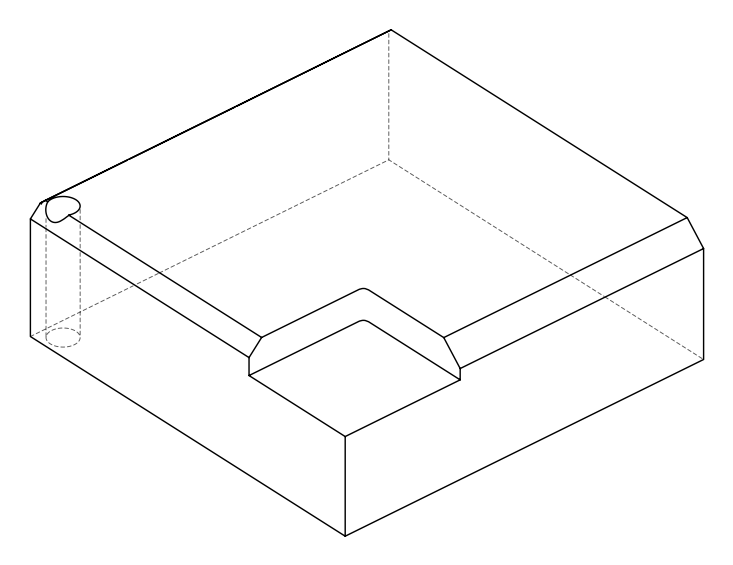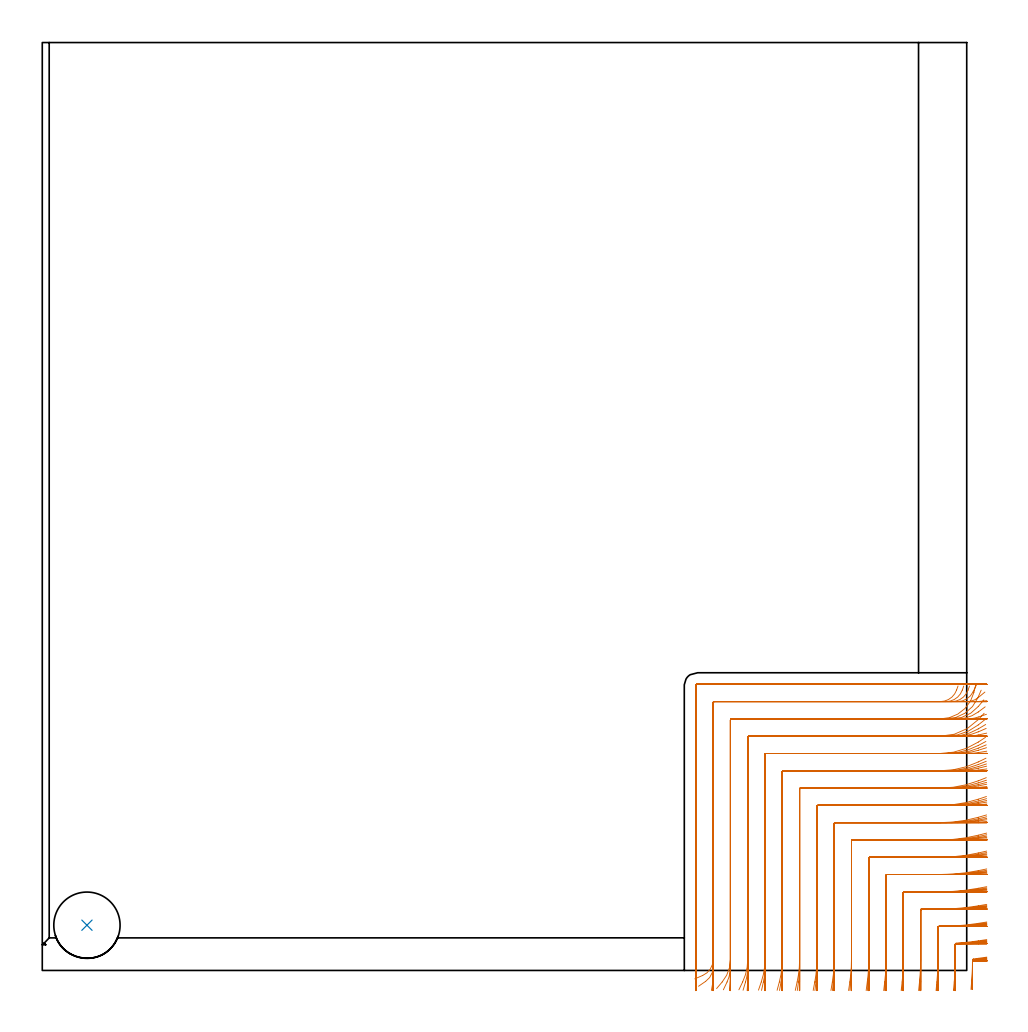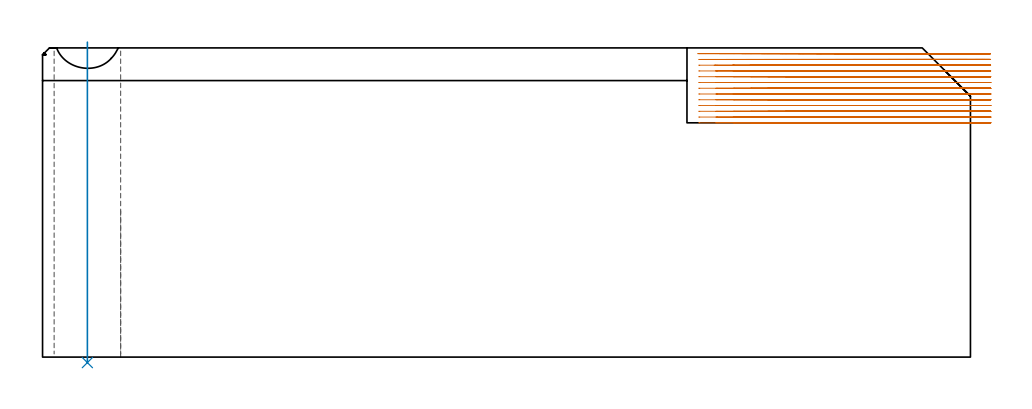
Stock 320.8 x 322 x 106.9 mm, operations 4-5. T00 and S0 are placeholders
(PLAN: 5 operations, 2 tool changes, 75.7 min)
(1 AREA_MILL | FG_CHAMFER_SURFACE | UGT0205_001 | 2.65 min | 909 mm3)
(2 AREA_MILL_1 | FG_CHAMFER_SURFACE_1 | UGT0205_001 | 7.33 min | 14620 mm3)
(3 AREA_MILL_2 | FG_CHAMFER_SURFACE_2 | UGT0205_001 | 10.84 min | 31537 mm3)
(4 MILL_CORNER_NOTCH_RECTANGULAR | CORNER_NOTCH_RECTANGULAR | NXT0201_009 | Follow Part, ap 2, ae 75% | 54.48 min | 260655 mm3)
(5 INDEXABLE_INSERT_DRILL_THROUGH_HOLE_FROM_SOLID | STEP1HOLE | NXT0302_017 | 0.44 min | 44069 mm3)
(TOOL UGT0205_001 | Chamfer Mill 20 x 3 x 45 deg. | D20 FL50 Z2)
(TOOL NXT0201_009 | ENDMILL 8mm [2P460-0800-NA 1630] | D8 FL26 Z6)
(TOOL NXT0302_017 | Index. Insert Drill 23mm [880-D2300L25-05] | D23 PA176 FL115 Z2)
(OP 4 MILL_CORNER_NOTCH_RECTANGULAR)
G17 G21 G94 G90
T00 M6
G54
G17 G0 G90 X327.772 Y4.621 S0 M3
G43 Z116.9 H1
Z104.908
G94 G1 X324.8 Y4.209 F250.
G2 X323.146 Y3.994 R96. F500.
G3 X322.8 Y3.604 R0.4
G2 X322.515 Y-3.614 R96.
G1 X322.284 Y-6.605 F250.
G0 Z116.9
X327.768 Y10.709
Z104.908
G1 X324.8 Y10.27
G2 X317.17 Y9.471 R90. F500.
G3 X316.8 Y9.078 R0.4
G1 Y3.775
G2 X316.464 Y-4. R90.
G1 X316.204 Y-6.989 F250.
G0 Z116.9
X327.763 Y16.811
Z104.908
G1 X324.8 Y16.34
G2 X311.622 Y15.3 R84. F500.
G1 X311.195
G3 X310.8 Y14.905 R0.4
G1 Y3.775
G2 X310.439 Y-4. R84.
G1 X310.162 Y-6.987 F250.
G0 Z116.9
X327.757 Y22.928
Z104.908
G1 X324.8 Y22.421
G2 X311.622 Y21.3 R78. F500.
G1 X305.195
G3 X304.8 Y20.905 R0.4
G1 Y3.775
G2 X304.412 Y-4. R78.
G1 X304.112 Y-6.985 F250.
G0 Z116.9
X327.749 Y29.065
Z104.908
G1 X324.8 Y28.516
G2 X311.622 Y27.3 R72. F500.
G1 X299.195
G3 X298.8 Y26.905 R0.4
G1 Y3.775
G2 X298.379 Y-4. R72.
G1 X298.055 Y-6.982 F250.
G0 Z116.9
X327.74 Y35.228
Z104.908
G1 X324.8 Y34.629
G2 X311.622 Y33.3 R66. F500.
G1 X293.195
G3 X292.8 Y32.905 R0.4
G1 Y3.775
G2 X292.34 Y-4. R66.
G1 X291.987 Y-6.979 F250.
G0 Z116.9
X327.727 Y41.424
Z104.908
G1 X324.8 Y40.765
G2 X311.622 Y39.3 R60. F500.
G1 X287.196
G3 X286.8 Y38.904 R0.4
G1 Y3.775
G2 X286.294 Y-4. R60.
G1 X285.905 Y-6.975 F250.
G0 Z116.9
X327.709 Y47.665
Z104.908
G1 X324.8 Y46.933
G2 X311.622 Y45.3 R54. F500.
G1 X281.196
G3 X280.8 Y44.904 R0.4
G1 Y3.775
G2 X280.237 Y-4. R54.
G1 X279.805 Y-6.969 F250.
G0 Z116.9
X327.685 Y53.968
Z104.908
G1 X324.8 Y53.144
G2 X311.622 Y51.3 R48. F500.
G1 X275.196
G3 X274.8 Y50.904 R0.4
G1 Y3.775
G2 X274.166 Y-4. R48.
G1 X273.68 Y-6.96 F250.
G0 Z116.9
X327.649 Y60.362
Z104.908
G1 X324.8 Y59.421
G2 X311.622 Y57.3 R42. F500.
G1 X269.196
G3 X268.8 Y56.904 R0.4
G1 Y3.775
G2 X268.074 Y-4. R42.
G1 X267.519 Y-6.948 F250.
G0 Z116.9
X327.592 Y66.897
Z104.908
G1 X324.8 Y65.799
G2 X311.622 Y63.3 R36. F500.
G1 X263.196
G3 X262.8 Y62.904 R0.4
G1 Y3.775
G2 X261.95 Y-4. R36.
G1 X261.302 Y-6.929 F250.
G0 Z116.9
X327.495 Y73.667
Z104.908
G1 X324.8 Y72.349
G2 X311.622 Y69.3 R30. F500.
G1 X257.197
G3 X256.8 Y68.903 R0.4
G1 Y3.775
G2 X255.775 Y-4. R30.
G1 X254.997 Y-6.897 F250.
G0 Z116.9
X327.307 Y80.889
Z104.908
G1 X324.8 Y79.242
G2 X311.622 Y75.3 R24. F500.
G1 X251.197
G3 X250.8 Y74.903 R0.4
G1 Y3.775
G2 X249.506 Y-4. R24.
G1 X248.534 Y-6.838 F250.
G0 Z116.9
X326.844 Y89.235
Z104.908
G1 X324.8 Y87.039
G2 X311.622 Y81.3 R18. F500.
G1 X245.197
G3 X244.8 Y80.903 R0.4
G1 Y3.775
G2 X243.034 Y-4. R18.
G1 X241.738 Y-6.706 F250.
G0 Z116.9
X323.991 Y99.355
Z104.908
G1 X323.276 Y96.441
G2 X311.622 Y87.3 R12. F500.
G1 X239.197
G3 X238.8 Y86.903 R0.4
G1 Y3.775
G2 X235.941 Y-4. R12.
G1 X233.997 Y-6.285 F250.
G0 Z116.9
X317.779 Y98.715
Z104.908
G1 X317.279 Y97.3
G2 X311.622 Y93.3 R6. F500.
G1 X233.197
G3 X232.8 Y92.903 R0.4
G1 Y3.775
G2 X229.181 Y-1.732 R6.
G1 X226.428 Y-2.923 F250.
G0 Z116.9
X314.622 Y99.3
Z104.908
G1 X311.622
X227.197 F500.
G3 X226.8 Y98.903 R0.4
G1 Y3.775
Y0.775 F250.
G0 Z116.9
X327.78 Y4.303
Z102.915
G1 X324.8 Y3.954
G2 X323.154 Y3.775 R96. F500.
G3 X322.8 Y3.384 R0.4
G1 Y1.156
G2 X322.686 Y-3.528 R96.
G1 X322.539 Y-6.524 F250.
G0 Z116.9
X327.777 Y10.371
Z102.915
G1 X324.8 Y9.998
G2 X317.178 Y9.371 R90. F500.
G3 X316.8 Y8.977 R0.4
G1 Y1.156
G2 X316.652 Y-4. R90.
G1 X316.48 Y-6.995 F250.
G0 Z116.9
X327.773 Y16.448
Z102.915
G1 X324.8 Y16.048
G2 X313.615 Y15.3 R84. F500.
G1 X311.195
G3 X310.8 Y14.905 R0.4
G1 Y1.156
G2 X310.642 Y-4. R84.
G1 X310.457 Y-6.994 F250.
G0 Z116.9
X327.769 Y22.536
Z102.915
G1 X324.8 Y22.106
G2 X313.615 Y21.3 R78. F500.
G1 X305.195
G3 X304.8 Y20.905 R0.4
G1 Y1.156
G2 X304.629 Y-4. R78.
G1 X304.431 Y-6.993 F250.
G0 Z116.9
X327.764 Y28.64
Z102.915
G1 X324.8 Y28.174
G2 X313.615 Y27.3 R72. F500.
G1 X299.195
G3 X298.8 Y26.905 R0.4
G1 Y1.156
G2 X298.615 Y-4. R72.
G1 X298.4 Y-6.992 F250.
G0 Z116.9
X327.757 Y34.763
Z102.915
G1 X324.8 Y34.255
G2 X313.615 Y33.3 R66. F500.
G1 X293.195
G3 X292.8 Y32.905 R0.4
G1 Y1.156
G2 X292.598 Y-4. R66.
G1 X292.364 Y-6.991 F250.
G0 Z116.9
X327.747 Y40.911
Z102.915
G1 X324.8 Y40.352
G2 X313.615 Y39.3 R60. F500.
G1 X287.196
G3 X286.8 Y38.905 R0.4
G1 Y1.156
G2 X286.578 Y-4. R60.
G1 X286.32 Y-6.989 F250.
G0 Z116.9
X327.735 Y47.093
Z102.915
G1 X324.8 Y46.471
G2 X313.615 Y45.3 R54. F500.
G1 X281.196
G3 X280.8 Y44.904 R0.4
G1 Y1.156
G2 X280.553 Y-4. R54.
G1 X280.267 Y-6.986 F250.
G0 Z116.9
X327.717 Y53.321
Z102.915
G1 X324.8 Y52.621
G2 X313.615 Y51.3 R48. F500.
G1 X275.196
G3 X274.8 Y50.904 R0.4
G1 Y1.156
G2 X274.522 Y-4. R48.
G1 X274.2 Y-6.983 F250.
G0 Z116.9
X327.692 Y59.616
Z102.915
G1 X324.8 Y58.817
G2 X313.615 Y57.3 R42. F500.
G1 X269.196
G3 X268.8 Y56.904 R0.4
G1 Y1.156
G2 X268.482 Y-4. R42.
G1 X268.114 Y-6.977 F250.
G0 Z116.9
X327.652 Y66.014
Z102.915
G1 X324.8 Y65.082
G2 X313.615 Y63.3 R36. F500.
G1 X263.196
G3 X262.8 Y62.904 R0.4
G1 Y1.156
G2 X262.429 Y-4. R36.
G1 X261.999 Y-6.969 F250.
G0 Z116.9
X327.584 Y72.582
Z102.915
G1 X324.8 Y71.463
G2 X313.615 Y69.3 R30. F500.
G1 X257.197
G3 X256.8 Y68.903 R0.4
G1 Y1.156
G2 X256.354 Y-4. R30.
G1 X255.838 Y-6.955 F250.
G0 Z116.9
X327.454 Y79.464
Z102.915
G1 X324.8 Y78.066
G2 X313.615 Y75.3 R24. F500.
G1 X251.197
G3 X250.8 Y74.903 R0.4
G1 Y1.156
G2 X250.24 Y-4. R24.
G1 X249.595 Y-6.93 F250.
G0 Z116.9
X327.15 Y87.061
Z102.915
G1 X324.8 Y85.197
G2 X313.615 Y81.3 R18. F500.
G1 X245.197
G3 X244.8 Y80.903 R0.4
G1 Y1.156
G2 X244.046 Y-4. R18.
G1 X243.186 Y-6.874 F250.
G0 Z116.9
X325.814 Y97.254
Z102.915
G1 X324.615 Y94.504
G2 X313.615 Y87.3 R12. F500.
G1 X239.197
G3 X238.8 Y86.903 R0.4
G1 Y1.156
G2 X237.636 Y-4. R12.
G1 X236.347 Y-6.709 F250.
G0 Z116.9
X319.772 Y98.715
Z102.915
G1 X319.272 Y97.3
G2 X313.615 Y93.3 R6. F500.
G1 X233.197
G3 X232.8 Y92.903 R0.4
G1 Y1.156
G2 X230.201 Y-3.787 R6.
G1 X227.73 Y-5.487 F250.
G0 Z116.9
X316.615 Y99.3
Z102.915
G1 X313.615
X227.197 F500.
G3 X226.8 Y98.903 R0.4
G1 Y1.156
Y-1.844 F250.
G0 Z116.9
X327.786 Y4.028
Z100.923
G1 X324.8 Y3.741
G2 X323.163 Y3.598 R96. F500.
G3 X322.8 Y3.205 R0.4
G1 Y-2.984
G2 X322.799 Y-3.465 R96.
G1 X322.784 Y-6.465 F250.
G0 Z116.9
X327.784 Y10.077
Z100.923
G1 X324.8 Y9.771
G2 X317.187 Y9.314 R90. F500.
G3 X316.8 Y8.92 R0.4
G1 Y-2.984
G2 X316.794 Y-4. R90.
G1 X316.76 Y-7. F250.
G0 Z116.9
X327.782 Y16.133
Z100.923
G1 X324.8 Y15.805
G2 X315.607 Y15.3 R84. F500.
G1 X311.194
G3 X310.8 Y14.906 R0.4
G1 Y-2.984
G2 X310.794 Y-4. R84.
G1 X310.758 Y-7. F250.
G0 Z116.9
X327.779 Y22.197
Z100.923
G1 X324.8 Y21.844
G2 X315.607 Y21.3 R78. F500.
G1 X305.195
G3 X304.8 Y20.905 R0.4
G1 Y-2.984
G2 X304.793 Y-4. R78.
G1 X304.754 Y-7. F250.
G0 Z116.9
X327.775 Y28.272
Z100.923
G1 X324.8 Y27.889
G2 X315.607 Y27.3 R72. F500.
G1 X299.195
G3 X298.8 Y26.905 R0.4
G1 Y-2.984
G2 X298.793 Y-4. R72.
G1 X298.75 Y-7. F250.
G0 Z116.9
X327.771 Y34.361
Z100.923
G1 X324.8 Y33.943
G2 X315.607 Y33.3 R66. F500.
G1 X293.195
G3 X292.8 Y32.905 R0.4
G1 Y-2.984
G2 X292.792 Y-4. R66.
G1 X292.746 Y-7. F250.
G0 Z116.9
X327.765 Y40.468
Z100.923
G1 X324.8 Y40.008
G2 X315.607 Y39.3 R60. F500.
G1 X287.195
G3 X286.8 Y38.905 R0.4
G1 Y-2.984
G2 X286.791 Y-4. R60.
G1 X286.741 Y-7. F250.
G0 Z116.9
X327.756 Y46.599
Z100.923
G1 X324.8 Y46.088
G2 X315.607 Y45.3 R54. F500.
G1 X281.196
G3 X280.8 Y44.904 R0.4
G1 Y-2.984
G2 X280.79 Y-4. R54.
G1 X280.734 Y-6.999 F250.
G0 Z116.9
X327.744 Y52.763
Z100.923
G1 X324.8 Y52.189
G2 X315.607 Y51.3 R48. F500.
G1 X275.196
G3 X274.8 Y50.904 R0.4
G1 Y-2.984
G2 X274.789 Y-4. R48.
G1 X274.726 Y-6.999 F250.
G0 Z116.9
X327.727 Y58.975
Z100.923
G1 X324.8 Y58.318
G2 X315.607 Y57.3 R42. F500.
G1 X269.196
G3 X268.8 Y56.904 R0.4
G1 Y-2.984
G2 X268.788 Y-4. R42.
G1 X268.715 Y-6.999 F250.
G0 Z116.9
X327.701 Y65.26
Z100.923
G1 X324.8 Y64.494
G2 X315.607 Y63.3 R36. F500.
G1 X263.196
G3 X262.8 Y62.904 R0.4
G1 Y-2.984
G2 X262.786 Y-4. R36.
G1 X262.701 Y-6.999 F250.
G0 Z116.9
X327.656 Y71.663
Z100.923
G1 X324.8 Y70.743
G2 X315.607 Y69.3 R30. F500.
G1 X257.196
G3 X256.8 Y68.904 R0.4
G1 Y-2.984
G2 X256.783 Y-4. R30.
G1 X256.681 Y-6.998 F250.
G0 Z116.9
X327.571 Y78.28
Z100.923
G1 X324.8 Y77.13
G2 X315.607 Y75.3 R24. F500.
G1 X251.197
G3 X250.8 Y74.903 R0.4
G1 Y-2.984
G2 X250.778 Y-4. R24.
G1 X250.651 Y-6.997 F250.
G0 Z116.9
X327.379 Y85.357
Z100.923
G1 X324.8 Y83.825
G2 X315.607 Y81.3 R18. F500.
G1 X245.197
G3 X244.8 Y80.903 R0.4
G1 Y-2.984
G2 X244.771 Y-4. R18.
G1 X244.602 Y-6.995 F250.
G0 Z116.9
X326.728 Y93.885
Z100.923
G1 X324.8 Y91.587
G2 X315.607 Y87.3 R12. F500.
G1 X239.197
G3 X238.8 Y86.903 R0.4
G1 Y-2.984
G2 X238.757 Y-4. R12.
G1 X238.503 Y-6.989 F250.
G0 Z116.9
X321.761 Y98.686
Z100.923
G1 X321.255 Y97.274
G2 X315.607 Y93.3 R6. F500.
G1 X233.197
G3 X232.8 Y92.903 R0.4
G1 Y-2.984
G2 X232.713 Y-4. R6.
G1 X232.205 Y-6.957 F250.
G0 Z116.9
X318.607 Y99.3
Z100.923
G1 X315.607
X227.197 F500.
G3 X226.8 Y98.903 R0.4
G1 Y-2.984
Y-5.984 F250.
G0 Z116.9
X327.792 Y3.793
Z98.931
G1 X324.8 Y3.569
G2 X323.171 Y3.461 R96. F500.
G3 X322.8 Y3.068 R0.4
G1 Y-3.464
Y-6.464 F250.
G0 Z116.9
X327.79 Y9.826
Z98.931
G1 X324.8 Y9.587
G2 X317.619 Y9.3 R90. F500.
G1 X317.194
G3 X316.8 Y8.906 R0.4
G1 Y-3.954
Y-4.
X316.798 Y-7. F250.
G0 Z116.9
X327.789 Y15.864
Z98.931
G1 X324.8 Y15.608
G2 X317.619 Y15.3 R84. F500.
G1 X311.194
G3 X310.8 Y14.906 R0.4
G1 Y-3.954
Y-4.
X310.798 Y-7. F250.
G0 Z116.9
X327.787 Y21.907
Z98.931
G1 X324.8 Y21.631
G2 X317.619 Y21.3 R78. F500.
G1 X305.195
G3 X304.8 Y20.905 R0.4
G1 Y-3.954
Y-4.
X304.798 Y-7. F250.
G0 Z116.9
X327.785 Y27.958
Z98.931
G1 X324.8 Y27.659
G2 X317.619 Y27.3 R72. F500.
G1 X299.195
G3 X298.8 Y26.905 R0.4
G1 Y-3.954
Y-4.
X298.798 Y-7. F250.
G0 Z116.9
X327.782 Y34.018
Z98.931
G1 X324.8 Y33.692
G2 X317.619 Y33.3 R66. F500.
G1 X293.195
G3 X292.8 Y32.905 R0.4
G1 Y-3.954
Y-4.
X292.798 Y-7. F250.
G0 Z116.9
X327.778 Y40.09
Z98.931
G1 X324.8 Y39.731
G2 X317.619 Y39.3 R60. F500.
G1 X287.195
G3 X286.8 Y38.905 R0.4
G1 Y-3.954
Y-4.
X286.798 Y-7. F250.
G0 Z116.9
X327.773 Y46.179
Z98.931
G1 X324.8 Y45.78
G2 X317.619 Y45.3 R54. F500.
G1 X281.196
G3 X280.8 Y44.904 R0.4
G1 Y-3.954
Y-4.
X280.797 Y-7. F250.
G0 Z116.9
X327.766 Y52.289
Z98.931
G1 X324.8 Y51.84
G2 X317.619 Y51.3 R48. F500.
G1 X275.196
G3 X274.8 Y50.904 R0.4
G1 Y-3.954
Y-4.
X274.797 Y-7. F250.
G0 Z116.9
X327.756 Y58.431
Z98.931
G1 X324.8 Y57.918
G2 X317.619 Y57.3 R42. F500.
G1 X269.196
G3 X268.8 Y56.904 R0.4
G1 Y-3.954
Y-4.
X268.797 Y-7. F250.
G0 Z116.9
X327.74 Y64.622
Z98.931
G1 X324.8 Y64.023
G2 X317.619 Y63.3 R36. F500.
G1 X263.196
G3 X262.8 Y62.904 R0.4
G1 Y-3.954
Y-4.
X262.796 Y-7. F250.
G0 Z116.9
X327.713 Y70.89
Z98.931
G1 X324.8 Y70.172
G2 X317.619 Y69.3 R30. F500.
G1 X257.196
G3 X256.8 Y68.904 R0.4
G1 Y-3.954
Y-4.
X256.795 Y-7. F250.
G0 Z116.9
X327.663 Y77.297
Z98.931
G1 X324.8 Y76.4
G2 X317.619 Y75.3 R24. F500.
G1 X251.197
G3 X250.8 Y74.903 R0.4
G1 Y-3.954
Y-4.
X250.794 Y-7. F250.
G0 Z116.9
X327.551 Y83.991
Z98.931
G1 X324.8 Y82.794
G2 X317.619 Y81.3 R18. F500.
G1 X245.197
G3 X244.8 Y80.903 R0.4
G1 Y-3.954
Y-4.
X244.792 Y-7. F250.
G0 Z116.9
X327.204 Y91.481
Z98.931
G1 X324.8 Y89.686
G2 X317.619 Y87.3 R12. F500.
G1 X239.197
G3 X238.8 Y86.903 R0.4
G1 Y-3.954
Y-4.
X238.788 Y-7. F250.
G0 Z116.9
X324.326 Y99.409
Z98.931
G1 X323.029 Y96.705
G2 X317.619 Y93.3 R6. F500.
G1 X233.197
G3 X232.8 Y92.903 R0.4
G1 Y-3.954
Y-4.
X232.777 Y-7. F250.
G0 Z116.9
X320.619 Y99.3
Z98.931
G1 X317.619
X227.197 F500.
G3 X226.8 Y98.903 R0.4
G1 Y-3.954
Y-6.954 F250.
G0 Z116.9
X327.798 Y3.497
Z96.938
G1 X324.8 Y3.377
G2 X323.185 Y3.326 R96. F500.
G3 X322.8 Y2.932 R0.4
G1 Y-3.464
Y-6.464 F250.
G0 Z116.9
X327.797 Y9.51
Z96.938
G1 X324.8 Y9.382
G2 X320.964 Y9.3 R90. F500.
G1 X317.194
G3 X316.8 Y8.906 R0.4
G1 Y-4.
Y-7. F250.
G0 Z116.9
X327.797 Y15.525
Z96.938
G1 X324.8 Y15.388
G2 X320.964 Y15.3 R84. F500.
G1 X311.195
G3 X310.8 Y14.905 R0.4
G1 Y-4.
Y-7. F250.
G0 Z116.9
X327.796 Y21.542
Z96.938
G1 X324.8 Y21.394
G2 X320.964 Y21.3 R78. F500.
G1 X305.195
G3 X304.8 Y20.905 R0.4
G1 Y-4.
Y-7. F250.
G0 Z116.9
X327.796 Y27.562
Z96.938
G1 X324.8 Y27.402
G2 X320.964 Y27.3 R72. F500.
G1 X299.195
G3 X298.8 Y26.905 R0.4
G1 Y-4.
Y-7. F250.
G0 Z116.9
X327.795 Y33.586
Z96.938
G1 X324.8 Y33.412
G2 X320.964 Y33.3 R66. F500.
G1 X293.195
G3 X292.8 Y32.905 R0.4
G1 Y-4.
Y-7. F250.
G0 Z116.9
X327.794 Y39.615
Z96.938
G1 X324.8 Y39.423
G2 X320.964 Y39.3 R60. F500.
G1 X287.195
G3 X286.8 Y38.905 R0.4
G1 Y-4.
Y-7. F250.
G0 Z116.9
X327.792 Y45.65
Z96.938
G1 X324.8 Y45.436
G2 X320.964 Y45.3 R54. F500.
G1 X281.196
G3 X280.8 Y44.904 R0.4
G1 Y-4.
Y-7. F250.
G0 Z116.9
X327.79 Y51.693
Z96.938
G1 X324.8 Y51.454
G2 X320.964 Y51.3 R48. F500.
G1 X275.196
G3 X274.8 Y50.904 R0.4
G1 Y-4.
Y-7. F250.
G0 Z116.9
X327.787 Y57.75
Z96.938
G1 X324.8 Y57.476
G2 X320.964 Y57.3 R42. F500.
G1 X269.196
G3 X268.8 Y56.904 R0.4
G1 Y-4.
Y-7. F250.
G0 Z116.9
X327.783 Y63.825
Z96.938
G1 X324.8 Y63.505
G2 X320.964 Y63.3 R36. F500.
G1 X263.196
G3 X262.8 Y62.904 R0.4
G1 Y-4.
Y-7. F250.
G0 Z116.9
X327.775 Y69.93
Z96.938
G1 X324.8 Y69.546
G2 X320.964 Y69.3 R30. F500.
G1 X257.197
G3 X256.8 Y68.903 R0.4
G1 Y-4.
Y-7. F250.
G0 Z116.9
X327.761 Y76.088
Z96.938
G1 X324.8 Y75.609
G2 X320.964 Y75.3 R24. F500.
G1 X251.197
G3 X250.8 Y74.903 R0.4
G1 Y-4.
Y-7. F250.
G0 Z116.9
X327.731 Y82.353
Z96.938
G1 X324.8 Y81.714
G2 X320.964 Y81.3 R18. F500.
G1 X245.197
G3 X244.8 Y80.903 R0.4
G1 Y-4.
Y-7. F250.
G0 Z116.9
X327.643 Y88.889
Z96.938
G1 X324.8 Y87.93
G2 X320.964 Y87.3 R12. F500.
G1 X239.197
G3 X238.8 Y86.903 R0.4
G1 Y-4.
Y-7. F250.
G0 Z116.9
X327.107 Y96.604
Z96.938
G1 X324.8 Y94.686
G2 X320.964 Y93.3 R6. F500.
G1 X233.197
G3 X232.8 Y92.903 R0.4
G1 Y-4.
Y-7. F250.
G0 Z116.9
X323.964 Y99.3
Z96.938
G1 X320.964
X227.197 F500.
G3 X226.8 Y98.903 R0.4
G1 Y-4.
Y-7. F250.
G0 Z116.9
X327.8 Y3.32
Z94.946
G1 X324.8 Y3.302
G2 X324.221 Y3.3 R96. F500.
G1 X323.194
G3 X322.8 Y2.906 R0.4
G1 Y-3.464
Y-6.464 F250.
G0 Z116.9
X327.8 Y9.321
Z94.946
G1 X324.8 Y9.302
G2 X324.221 Y9.3 R90. F500.
G1 X317.194
G3 X316.8 Y8.906 R0.4
G1 Y-4.
Y-7. F250.
G0 Z116.9
X327.8 Y15.323
Z94.946
G1 X324.8 Y15.302
G2 X324.221 Y15.3 R84. F500.
G1 X311.195
G3 X310.8 Y14.905 R0.4
G1 Y-4.
Y-7. F250.
G0 Z116.9
X327.8 Y21.324
Z94.946
G1 X324.8 Y21.302
G2 X324.221 Y21.3 R78. F500.
G1 X305.195
G3 X304.8 Y20.905 R0.4
G1 Y-4.
Y-7. F250.
G0 Z116.9
X327.8 Y27.326
Z94.946
G1 X324.8 Y27.302
G2 X324.221 Y27.3 R72. F500.
G1 X299.195
G3 X298.8 Y26.905 R0.4
G1 Y-4.
Y-7. F250.
G0 Z116.9
X327.8 Y33.329
Z94.946
G1 X324.8 Y33.303
G2 X324.221 Y33.3 R66. F500.
G1 X293.195
G3 X292.8 Y32.905 R0.4
G1 Y-4.
Y-7. F250.
G0 Z116.9
X327.8 Y39.332
Z94.946
G1 X324.8 Y39.303
G2 X324.221 Y39.3 R60. F500.
G1 X287.195
G3 X286.8 Y38.905 R0.4
G1 Y-4.
Y-7. F250.
G0 Z116.9
X327.8 Y45.335
Z94.946
G1 X324.8 Y45.303
G2 X324.221 Y45.3 R54. F500.
G1 X281.196
G3 X280.8 Y44.904 R0.4
G1 Y-4.
Y-7. F250.
G0 Z116.9
X327.8 Y51.34
Z94.946
G1 X324.8 Y51.303
G2 X324.221 Y51.3 R48. F500.
G1 X275.196
G3 X274.8 Y50.904 R0.4
G1 Y-4.
Y-7. F250.
G0 Z116.9
X327.8 Y57.345
Z94.946
G1 X324.8 Y57.304
G2 X324.221 Y57.3 R42. F500.
G1 X269.196
G3 X268.8 Y56.904 R0.4
G1 Y-4.
Y-7. F250.
G0 Z116.9
X327.8 Y63.353
Z94.946
G1 X324.8 Y63.305
G2 X324.221 Y63.3 R36. F500.
G1 X263.196
G3 X262.8 Y62.904 R0.4
G1 Y-4.
Y-7. F250.
G0 Z116.9
X327.799 Y69.364
Z94.946
G1 X324.8 Y69.306
G2 X324.221 Y69.3 R30. F500.
G1 X257.197
G3 X256.8 Y68.903 R0.4
G1 Y-4.
Y-7. F250.
G0 Z116.9
X327.799 Y75.379
Z94.946
G1 X324.8 Y75.307
G2 X324.221 Y75.3 R24. F500.
G1 X251.197
G3 X250.8 Y74.903 R0.4
G1 Y-4.
Y-7. F250.
G0 Z116.9
X327.798 Y81.406
Z94.946
G1 X324.8 Y81.309
G2 X324.221 Y81.3 R18. F500.
G1 X245.197
G3 X244.8 Y80.903 R0.4
G1 Y-4.
Y-7. F250.
G0 Z116.9
X327.797 Y87.459
Z94.946
G1 X324.8 Y87.314
G2 X324.221 Y87.3 R12. F500.
G1 X239.197
G3 X238.8 Y86.903 R0.4
G1 Y-4.
Y-7. F250.
G0 Z116.9
X327.786 Y93.618
Z94.946
G1 X324.8 Y93.328
G2 X324.221 Y93.3 R6. F500.
G1 X233.197
G3 X232.8 Y92.903 R0.4
G1 Y-4.
Y-7. F250.
G0 Z116.9
X327.221 Y99.3
Z94.946
G1 X324.221
X227.197 F500.
G3 X226.8 Y98.903 R0.4
G1 Y-4.
Y-7. F250.
G0 Z116.9
X327.8 Y3.3
Z92.954
G1 X324.8
X323.194 F500.
G3 X322.8 Y2.906 R0.4
G1 Y-3.464
Y-6.464 F250.
G0 Z116.9
X327.8 Y9.3
Z92.954
G1 X324.8
X317.194 F500.
G3 X316.8 Y8.906 R0.4
G1 Y-4.
Y-7. F250.
G0 Z116.9
X327.8 Y15.3
Z92.954
G1 X324.8
X311.195 F500.
G3 X310.8 Y14.905 R0.4
G1 Y-4.
Y-7. F250.
G0 Z116.9
X327.8 Y21.3
Z92.954
G1 X324.8
X305.195 F500.
G3 X304.8 Y20.905 R0.4
G1 Y-4.
Y-7. F250.
G0 Z116.9
X327.8 Y27.3
Z92.954
G1 X324.8
X299.195 F500.
G3 X298.8 Y26.905 R0.4
G1 Y-4.
Y-7. F250.
G0 Z116.9
X327.8 Y33.3
Z92.954
G1 X324.8
X293.195 F500.
G3 X292.8 Y32.905 R0.4
G1 Y-4.
Y-7. F250.
G0 Z116.9
X327.8 Y39.3
Z92.954
G1 X324.8
X287.195 F500.
G3 X286.8 Y38.905 R0.4
G1 Y-4.
Y-7. F250.
G0 Z116.9
X327.8 Y45.3
Z92.954
G1 X324.8
X281.196 F500.
G3 X280.8 Y44.904 R0.4
G1 Y-4.
Y-7. F250.
G0 Z116.9
X327.8 Y51.3
Z92.954
G1 X324.8
X275.196 F500.
G3 X274.8 Y50.904 R0.4
G1 Y-4.
Y-7. F250.
G0 Z116.9
X327.8 Y57.3
Z92.954
G1 X324.8
X269.196 F500.
G3 X268.8 Y56.904 R0.4
G1 Y-4.
Y-7. F250.
G0 Z116.9
X327.8 Y63.3
Z92.954
G1 X324.8
X263.196 F500.
G3 X262.8 Y62.904 R0.4
G1 Y-4.
Y-7. F250.
G0 Z116.9
X327.8 Y69.3
Z92.954
G1 X324.8
X257.197 F500.
G3 X256.8 Y68.903 R0.4
G1 Y-4.
Y-7. F250.
G0 Z116.9
X327.8 Y75.3
Z92.954
G1 X324.8
X251.197 F500.
G3 X250.8 Y74.903 R0.4
G1 Y-4.
Y-7. F250.
G0 Z116.9
X327.8 Y81.3
Z92.954
G1 X324.8
X245.197 F500.
G3 X244.8 Y80.903 R0.4
G1 Y-4.
Y-7. F250.
G0 Z116.9
X327.8 Y87.3
Z92.954
G1 X324.8
X239.197 F500.
G3 X238.8 Y86.903 R0.4
G1 Y-4.
Y-7. F250.
G0 Z116.9
X327.8 Y93.3
Z92.954
G1 X324.8
X233.197 F500.
G3 X232.8 Y92.903 R0.4
G1 Y-4.
Y-7. F250.
G0 Z116.9
X327.8 Y99.3
Z92.954
G1 X324.8
X227.197 F500.
G3 X226.8 Y98.903 R0.4
G1 Y-4.
Y-7. F250.
G0 Z116.9
X327.8 Y3.3
Z90.962
G1 X324.8
X323.194 F500.
G3 X322.8 Y2.906 R0.4
G1 Y-3.464
Y-6.464 F250.
G0 Z116.9
X327.8 Y9.3
Z90.962
G1 X324.8
X317.194 F500.
G3 X316.8 Y8.906 R0.4
G1 Y-4.
Y-7. F250.
G0 Z116.9
X327.8 Y15.3
Z90.962
G1 X324.8
X311.195 F500.
G3 X310.8 Y14.905 R0.4
G1 Y-4.
Y-7. F250.
G0 Z116.9
X327.8 Y21.3
Z90.962
G1 X324.8
X305.195 F500.
G3 X304.8 Y20.905 R0.4
G1 Y-4.
Y-7. F250.
G0 Z116.9
X327.8 Y27.3
Z90.962
G1 X324.8
X299.195 F500.
G3 X298.8 Y26.905 R0.4
G1 Y-4.
Y-7. F250.
G0 Z116.9
X327.8 Y33.3
Z90.962
G1 X324.8
X293.195 F500.
G3 X292.8 Y32.905 R0.4
G1 Y-4.
Y-7. F250.
G0 Z116.9
X327.8 Y39.3
Z90.962
G1 X324.8
X287.195 F500.
G3 X286.8 Y38.905 R0.4
G1 Y-4.
Y-7. F250.
G0 Z116.9
X327.8 Y45.3
Z90.962
G1 X324.8
X281.196 F500.
G3 X280.8 Y44.904 R0.4
G1 Y-4.
Y-7. F250.
G0 Z116.9
X327.8 Y51.3
Z90.962
G1 X324.8
X275.196 F500.
G3 X274.8 Y50.904 R0.4
G1 Y-4.
Y-7. F250.
G0 Z116.9
X327.8 Y57.3
Z90.962
G1 X324.8
X269.196 F500.
G3 X268.8 Y56.904 R0.4
G1 Y-4.
Y-7. F250.
G0 Z116.9
X327.8 Y63.3
Z90.962
G1 X324.8
X263.196 F500.
G3 X262.8 Y62.904 R0.4
G1 Y-4.
Y-7. F250.
G0 Z116.9
X327.8 Y69.3
Z90.962
G1 X324.8
X257.197 F500.
G3 X256.8 Y68.903 R0.4
G1 Y-4.
Y-7. F250.
G0 Z116.9
X327.8 Y75.3
Z90.962
G1 X324.8
X251.197 F500.
G3 X250.8 Y74.903 R0.4
G1 Y-4.
Y-7. F250.
G0 Z116.9
X327.8 Y81.3
Z90.962
G1 X324.8
X245.197 F500.
G3 X244.8 Y80.903 R0.4
G1 Y-4.
Y-7. F250.
G0 Z116.9
X327.8 Y87.3
Z90.962
G1 X324.8
X239.197 F500.
G3 X238.8 Y86.903 R0.4
G1 Y-4.
Y-7. F250.
G0 Z116.9
X327.8 Y93.3
Z90.962
G1 X324.8
X233.197 F500.
G3 X232.8 Y92.903 R0.4
G1 Y-4.
Y-7. F250.
G0 Z116.9
X327.8 Y99.3
Z90.962
G1 X324.8
X227.197 F500.
G3 X226.8 Y98.903 R0.4
G1 Y-4.
Y-7. F250.
G0 Z116.9
X327.8 Y3.3
Z88.969
G1 X324.8
X323.194 F500.
G3 X322.8 Y2.906 R0.4
G1 Y-3.464
Y-6.464 F250.
G0 Z116.9
X327.8 Y9.3
Z88.969
G1 X324.8
X317.194 F500.
G3 X316.8 Y8.906 R0.4
G1 Y-4.
Y-7. F250.
G0 Z116.9
X327.8 Y15.3
Z88.969
G1 X324.8
X311.195 F500.
G3 X310.8 Y14.905 R0.4
G1 Y-4.
Y-7. F250.
G0 Z116.9
X327.8 Y21.3
Z88.969
G1 X324.8
X305.195 F500.
G3 X304.8 Y20.905 R0.4
G1 Y-4.
Y-7. F250.
G0 Z116.9
X327.8 Y27.3
Z88.969
G1 X324.8
X299.195 F500.
G3 X298.8 Y26.905 R0.4
G1 Y-4.
Y-7. F250.
G0 Z116.9
X327.8 Y33.3
Z88.969
G1 X324.8
X293.195 F500.
G3 X292.8 Y32.905 R0.4
G1 Y-4.
Y-7. F250.
G0 Z116.9
X327.8 Y39.3
Z88.969
G1 X324.8
X287.195 F500.
G3 X286.8 Y38.905 R0.4
G1 Y-4.
Y-7. F250.
G0 Z116.9
X327.8 Y45.3
Z88.969
G1 X324.8
X281.196 F500.
G3 X280.8 Y44.904 R0.4
G1 Y-4.
Y-7. F250.
G0 Z116.9
X327.8 Y51.3
Z88.969
G1 X324.8
X275.196 F500.
G3 X274.8 Y50.904 R0.4
G1 Y-4.
Y-7. F250.
G0 Z116.9
X327.8 Y57.3
Z88.969
G1 X324.8
X269.196 F500.
G3 X268.8 Y56.904 R0.4
G1 Y-4.
Y-7. F250.
G0 Z116.9
X327.8 Y63.3
Z88.969
G1 X324.8
X263.196 F500.
G3 X262.8 Y62.904 R0.4
G1 Y-4.
Y-7. F250.
G0 Z116.9
X327.8 Y69.3
Z88.969
G1 X324.8
X257.197 F500.
G3 X256.8 Y68.903 R0.4
G1 Y-4.
Y-7. F250.
G0 Z116.9
X327.8 Y75.3
Z88.969
G1 X324.8
X251.197 F500.
G3 X250.8 Y74.903 R0.4
G1 Y-4.
Y-7. F250.
G0 Z116.9
X327.8 Y81.3
Z88.969
G1 X324.8
X245.197 F500.
G3 X244.8 Y80.903 R0.4
G1 Y-4.
Y-7. F250.
G0 Z116.9
X327.8 Y87.3
Z88.969
G1 X324.8
X239.197 F500.
G3 X238.8 Y86.903 R0.4
G1 Y-4.
Y-7. F250.
G0 Z116.9
X327.8 Y93.3
Z88.969
G1 X324.8
X233.197 F500.
G3 X232.8 Y92.903 R0.4
G1 Y-4.
Y-7. F250.
G0 Z116.9
X327.8 Y99.3
Z88.969
G1 X324.8
X227.197 F500.
G3 X226.8 Y98.903 R0.4
G1 Y-4.
Y-7. F250.
G0 Z116.9
X327.8 Y3.3
Z86.977
G1 X324.8
X323.194 F500.
G3 X322.8 Y2.906 R0.4
G1 Y-3.464
Y-6.464 F250.
G0 Z116.9
X327.8 Y9.3
Z86.977
G1 X324.8
X317.194 F500.
G3 X316.8 Y8.906 R0.4
G1 Y-4.
Y-7. F250.
G0 Z116.9
X327.8 Y15.3
Z86.977
G1 X324.8
X311.195 F500.
G3 X310.8 Y14.905 R0.4
G1 Y-4.
Y-7. F250.
G0 Z116.9
X327.8 Y21.3
Z86.977
G1 X324.8
X305.195 F500.
G3 X304.8 Y20.905 R0.4
G1 Y-4.
Y-7. F250.
G0 Z116.9
X327.8 Y27.3
Z86.977
G1 X324.8
X299.195 F500.
G3 X298.8 Y26.905 R0.4
G1 Y-4.
Y-7. F250.
G0 Z116.9
X327.8 Y33.3
Z86.977
G1 X324.8
X293.195 F500.
G3 X292.8 Y32.905 R0.4
G1 Y-4.
Y-7. F250.
G0 Z116.9
X327.8 Y39.3
Z86.977
G1 X324.8
X287.195 F500.
G3 X286.8 Y38.905 R0.4
G1 Y-4.
Y-7. F250.
G0 Z116.9
X327.8 Y45.3
Z86.977
G1 X324.8
X281.196 F500.
G3 X280.8 Y44.904 R0.4
G1 Y-4.
Y-7. F250.
G0 Z116.9
X327.8 Y51.3
Z86.977
G1 X324.8
X275.196 F500.
G3 X274.8 Y50.904 R0.4
G1 Y-4.
Y-7. F250.
G0 Z116.9
X327.8 Y57.3
Z86.977
G1 X324.8
X269.196 F500.
G3 X268.8 Y56.904 R0.4
G1 Y-4.
Y-7. F250.
G0 Z116.9
X327.8 Y63.3
Z86.977
G1 X324.8
X263.196 F500.
G3 X262.8 Y62.904 R0.4
G1 Y-4.
Y-7. F250.
G0 Z116.9
X327.8 Y69.3
Z86.977
G1 X324.8
X257.197 F500.
G3 X256.8 Y68.903 R0.4
G1 Y-4.
Y-7. F250.
G0 Z116.9
X327.8 Y75.3
Z86.977
G1 X324.8
X251.197 F500.
G3 X250.8 Y74.903 R0.4
G1 Y-4.
Y-7. F250.
G0 Z116.9
X327.8 Y81.3
Z86.977
G1 X324.8
X245.197 F500.
G3 X244.8 Y80.903 R0.4
G1 Y-4.
Y-7. F250.
G0 Z116.9
X327.8 Y87.3
Z86.977
G1 X324.8
X239.197 F500.
G3 X238.8 Y86.903 R0.4
G1 Y-4.
Y-7. F250.
G0 Z116.9
X327.8 Y93.3
Z86.977
G1 X324.8
X233.197 F500.
G3 X232.8 Y92.903 R0.4
G1 Y-4.
Y-7. F250.
G0 Z116.9
X327.8 Y99.3
Z86.977
G1 X324.8
X227.197 F500.
G3 X226.8 Y98.903 R0.4
G1 Y-4.
Y-7. F250.
G0 Z116.9
X327.8 Y3.3
Z84.985
G1 X324.8
X323.194 F500.
G3 X322.8 Y2.906 R0.4
G1 Y-3.464
Y-6.464 F250.
G0 Z116.9
X327.8 Y9.3
Z84.985
G1 X324.8
X317.194 F500.
G3 X316.8 Y8.906 R0.4
G1 Y-4.
Y-7. F250.
G0 Z116.9
X327.8 Y15.3
Z84.985
G1 X324.8
X311.195 F500.
G3 X310.8 Y14.905 R0.4
G1 Y-4.
Y-7. F250.
G0 Z116.9
X327.8 Y21.3
Z84.985
G1 X324.8
X305.195 F500.
G3 X304.8 Y20.905 R0.4
G1 Y-4.
Y-7. F250.
G0 Z116.9
X327.8 Y27.3
Z84.985
G1 X324.8
X299.195 F500.
G3 X298.8 Y26.905 R0.4
G1 Y-4.
Y-7. F250.
G0 Z116.9
X327.8 Y33.3
Z84.985
G1 X324.8
X293.195 F500.
G3 X292.8 Y32.905 R0.4
G1 Y-4.
Y-7. F250.
G0 Z116.9
X327.8 Y39.3
Z84.985
G1 X324.8
X287.195 F500.
G3 X286.8 Y38.905 R0.4
G1 Y-4.
Y-7. F250.
G0 Z116.9
X327.8 Y45.3
Z84.985
G1 X324.8
X281.196 F500.
G3 X280.8 Y44.904 R0.4
G1 Y-4.
Y-7. F250.
G0 Z116.9
X327.8 Y51.3
Z84.985
G1 X324.8
X275.196 F500.
G3 X274.8 Y50.904 R0.4
G1 Y-4.
Y-7. F250.
G0 Z116.9
X327.8 Y57.3
Z84.985
G1 X324.8
X269.196 F500.
G3 X268.8 Y56.904 R0.4
G1 Y-4.
Y-7. F250.
G0 Z116.9
X327.8 Y63.3
Z84.985
G1 X324.8
X263.196 F500.
G3 X262.8 Y62.904 R0.4
G1 Y-4.
Y-7. F250.
G0 Z116.9
X327.8 Y69.3
Z84.985
G1 X324.8
X257.197 F500.
G3 X256.8 Y68.903 R0.4
G1 Y-4.
Y-7. F250.
G0 Z116.9
X327.8 Y75.3
Z84.985
G1 X324.8
X251.197 F500.
G3 X250.8 Y74.903 R0.4
G1 Y-4.
Y-7. F250.
G0 Z116.9
X327.8 Y81.3
Z84.985
G1 X324.8
X245.197 F500.
G3 X244.8 Y80.903 R0.4
G1 Y-4.
Y-7. F250.
G0 Z116.9
X327.8 Y87.3
Z84.985
G1 X324.8
X239.197 F500.
G3 X238.8 Y86.903 R0.4
G1 Y-4.
Y-7. F250.
G0 Z116.9
X327.8 Y93.3
Z84.985
G1 X324.8
X233.197 F500.
G3 X232.8 Y92.903 R0.4
G1 Y-4.
Y-7. F250.
G0 Z116.9
X327.8 Y99.3
Z84.985
G1 X324.8
X227.197 F500.
G3 X226.8 Y98.903 R0.4
G1 Y-4.
Y-7. F250.
G0 Z116.9
X327.8 Y3.3
Z82.992
G1 X324.8
X323.194 F500.
G3 X322.8 Y2.906 R0.4
G1 Y-3.464
Y-6.464 F250.
G0 Z116.9
X327.8 Y9.3
Z82.992
G1 X324.8
X317.194 F500.
G3 X316.8 Y8.906 R0.4
G1 Y-4.
Y-7. F250.
G0 Z116.9
X327.8 Y15.3
Z82.992
G1 X324.8
X311.195 F500.
G3 X310.8 Y14.905 R0.4
G1 Y-4.
Y-7. F250.
G0 Z116.9
X327.8 Y21.3
Z82.992
G1 X324.8
X305.195 F500.
G3 X304.8 Y20.905 R0.4
G1 Y-4.
Y-7. F250.
G0 Z116.9
X327.8 Y27.3
Z82.992
G1 X324.8
X299.195 F500.
G3 X298.8 Y26.905 R0.4
G1 Y-4.
Y-7. F250.
G0 Z116.9
X327.8 Y33.3
Z82.992
G1 X324.8
X293.195 F500.
G3 X292.8 Y32.905 R0.4
G1 Y-4.
Y-7. F250.
G0 Z116.9
X327.8 Y39.3
Z82.992
G1 X324.8
X287.195 F500.
G3 X286.8 Y38.905 R0.4
G1 Y-4.
Y-7. F250.
G0 Z116.9
X327.8 Y45.3
Z82.992
G1 X324.8
X281.196 F500.
G3 X280.8 Y44.904 R0.4
G1 Y-4.
Y-7. F250.
G0 Z116.9
X327.8 Y51.3
Z82.992
G1 X324.8
X275.196 F500.
G3 X274.8 Y50.904 R0.4
G1 Y-4.
Y-7. F250.
G0 Z116.9
X327.8 Y57.3
Z82.992
G1 X324.8
X269.196 F500.
G3 X268.8 Y56.904 R0.4
G1 Y-4.
Y-7. F250.
G0 Z116.9
X327.8 Y63.3
Z82.992
G1 X324.8
X263.196 F500.
G3 X262.8 Y62.904 R0.4
G1 Y-4.
Y-7. F250.
G0 Z116.9
X327.8 Y69.3
Z82.992
G1 X324.8
X257.197 F500.
G3 X256.8 Y68.903 R0.4
G1 Y-4.
Y-7. F250.
G0 Z116.9
X327.8 Y75.3
Z82.992
G1 X324.8
X251.197 F500.
G3 X250.8 Y74.903 R0.4
G1 Y-4.
Y-7. F250.
G0 Z116.9
X327.8 Y81.3
Z82.992
G1 X324.8
X245.197 F500.
G3 X244.8 Y80.903 R0.4
G1 Y-4.
Y-7. F250.
G0 Z116.9
X327.8 Y87.3
Z82.992
G1 X324.8
X239.197 F500.
G3 X238.8 Y86.903 R0.4
G1 Y-4.
Y-7. F250.
G0 Z116.9
X327.8 Y93.3
Z82.992
G1 X324.8
X233.197 F500.
G3 X232.8 Y92.903 R0.4
G1 Y-4.
Y-7. F250.
G0 Z116.9
X327.8 Y99.3
Z82.992
G1 X324.8
X227.197 F500.
G3 X226.8 Y98.903 R0.4
G1 Y-4.
Y-7. F250.
G0 Z116.9
X327.8 Y3.3
Z81.
G1 X324.8
X323.194 F500.
G3 X322.8 Y2.906 R0.4
G1 Y-3.464
Y-6.464 F250.
G0 Z116.9
X327.8 Y9.3
Z81.
G1 X324.8
X317.194 F500.
G3 X316.8 Y8.906 R0.4
G1 Y-4.
Y-7. F250.
G0 Z116.9
X327.8 Y15.3
Z81.
G1 X324.8
X311.195 F500.
G3 X310.8 Y14.905 R0.4
G1 Y-4.
Y-7. F250.
G0 Z116.9
X327.8 Y21.3
Z81.
G1 X324.8
X305.195 F500.
G3 X304.8 Y20.905 R0.4
G1 Y-4.
Y-7. F250.
G0 Z116.9
X327.8 Y27.3
Z81.
G1 X324.8
X299.195 F500.
G3 X298.8 Y26.905 R0.4
G1 Y-4.
Y-7. F250.
G0 Z116.9
X327.8 Y33.3
Z81.
G1 X324.8
X293.195 F500.
G3 X292.8 Y32.905 R0.4
G1 Y-4.
Y-7. F250.
G0 Z116.9
X327.8 Y39.3
Z81.
G1 X324.8
X287.195 F500.
G3 X286.8 Y38.905 R0.4
G1 Y-4.
Y-7. F250.
G0 Z116.9
X327.8 Y45.3
Z81.
G1 X324.8
X281.196 F500.
G3 X280.8 Y44.904 R0.4
G1 Y-4.
Y-7. F250.
G0 Z116.9
X327.8 Y51.3
Z81.
G1 X324.8
X275.196 F500.
G3 X274.8 Y50.904 R0.4
G1 Y-4.
Y-7. F250.
G0 Z116.9
X327.8 Y57.3
Z81.
G1 X324.8
X269.196 F500.
G3 X268.8 Y56.904 R0.4
G1 Y-4.
Y-7. F250.
G0 Z116.9
X327.8 Y63.3
Z81.
G1 X324.8
X263.196 F500.
G3 X262.8 Y62.904 R0.4
G1 Y-4.
Y-7. F250.
G0 Z116.9
X327.8 Y69.3
Z81.
G1 X324.8
X257.197 F500.
G3 X256.8 Y68.903 R0.4
G1 Y-4.
Y-7. F250.
G0 Z116.9
X327.8 Y75.3
Z81.
G1 X324.8
X251.197 F500.
G3 X250.8 Y74.903 R0.4
G1 Y-4.
Y-7. F250.
G0 Z116.9
X327.8 Y81.3
Z81.
G1 X324.8
X245.197 F500.
G3 X244.8 Y80.903 R0.4
G1 Y-4.
Y-7. F250.
G0 Z116.9
X327.8 Y87.3
Z81.
G1 X324.8
X239.197 F500.
G3 X238.8 Y86.903 R0.4
G1 Y-4.
Y-7. F250.
G0 Z116.9
X327.8 Y93.3
Z81.
G1 X324.8
X233.197 F500.
G3 X232.8 Y92.903 R0.4
G1 Y-4.
Y-7. F250.
G0 Z116.9
X327.8 Y99.3
Z81.
G1 X324.8
X227.197 F500.
G3 X226.8 Y98.903 R0.4
G1 Y-4.
Y-7. F250.
G0 Z116.9
M5
M2
(OP 5 INDEXABLE_INSERT_DRILL_THROUGH_HOLE_FROM_SOLID)
G17 G21 G94 G90
T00 M6
G54
G17 G0 G90 X15.5 Y15.7 S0 M3
G43 Z116.9 H1
G94 G81 G98 Z-1.902 F250. R108.9
G80
M5
M2
